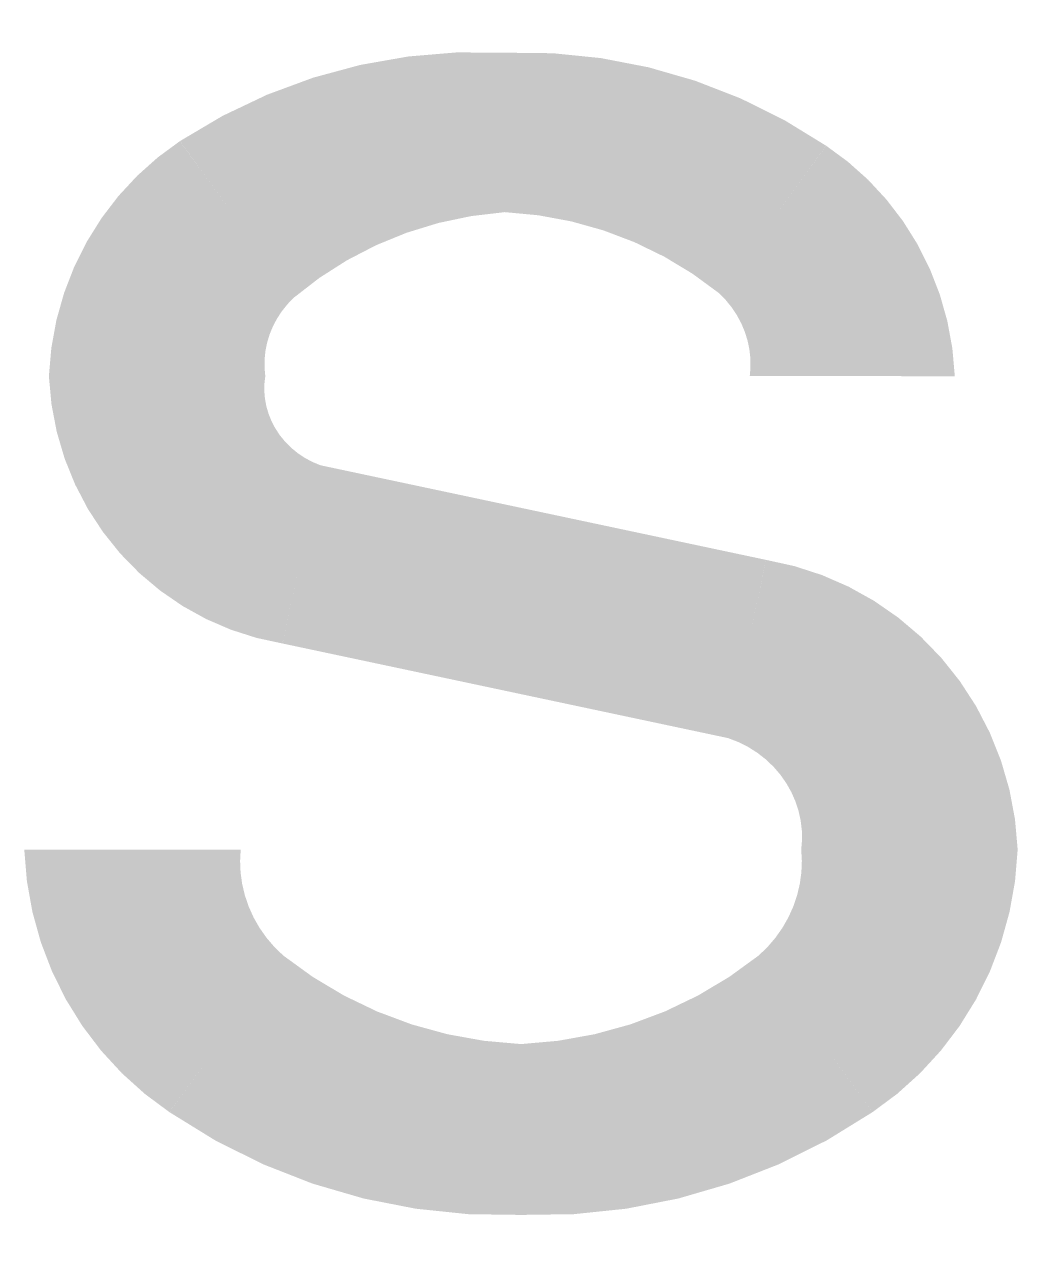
# Model space of a CAD drawing. Header units: millimetres. Extents: x 0.01 to 0.88, y -0.02 to 1.04.
import ezdxf

# ---------------------------------------------------------------- set-up
doc = ezdxf.new("R2010")
doc.units = ezdxf.units.MM

msp = doc.modelspace()

# ---------------------------------------------------------------- linework, layer by layer
at = {"color": 0, "transparency": 33554687}
msp.add_lwpolyline([(0.1, 0.32, 0.19, 0.17, 0.240079), (0.1824, 0.1582, 0.17, 0.15, 0.158384), (0.4411, 0.0742, 0.15, 0.17, 0.158384), (0.6997, 0.1582, 0.17, 0.19, 0.240079), (0.7821, 0.32, 0.19, 0.16, 0.354119), (0.6396, 0.4961, 0.16, 0.16, 0), (0.2483, 0.5792, 0.16, 0.19, -0.354119), (0.1216, 0.7357, 0.19, 0.17, -0.240079), (0.1916, 0.8733, 0.17, 0.14, -0.158384), (0.4268, 0.9497, 0.14, 0.16, -0.158384), (0.6619, 0.8733, 0.16, 0.18, -0.240079), (0.7319, 0.7357, 0.18, 0.18, -0.240079)], format="xyseb", dxfattribs=at)

doc.saveas('drawing.dxf')
